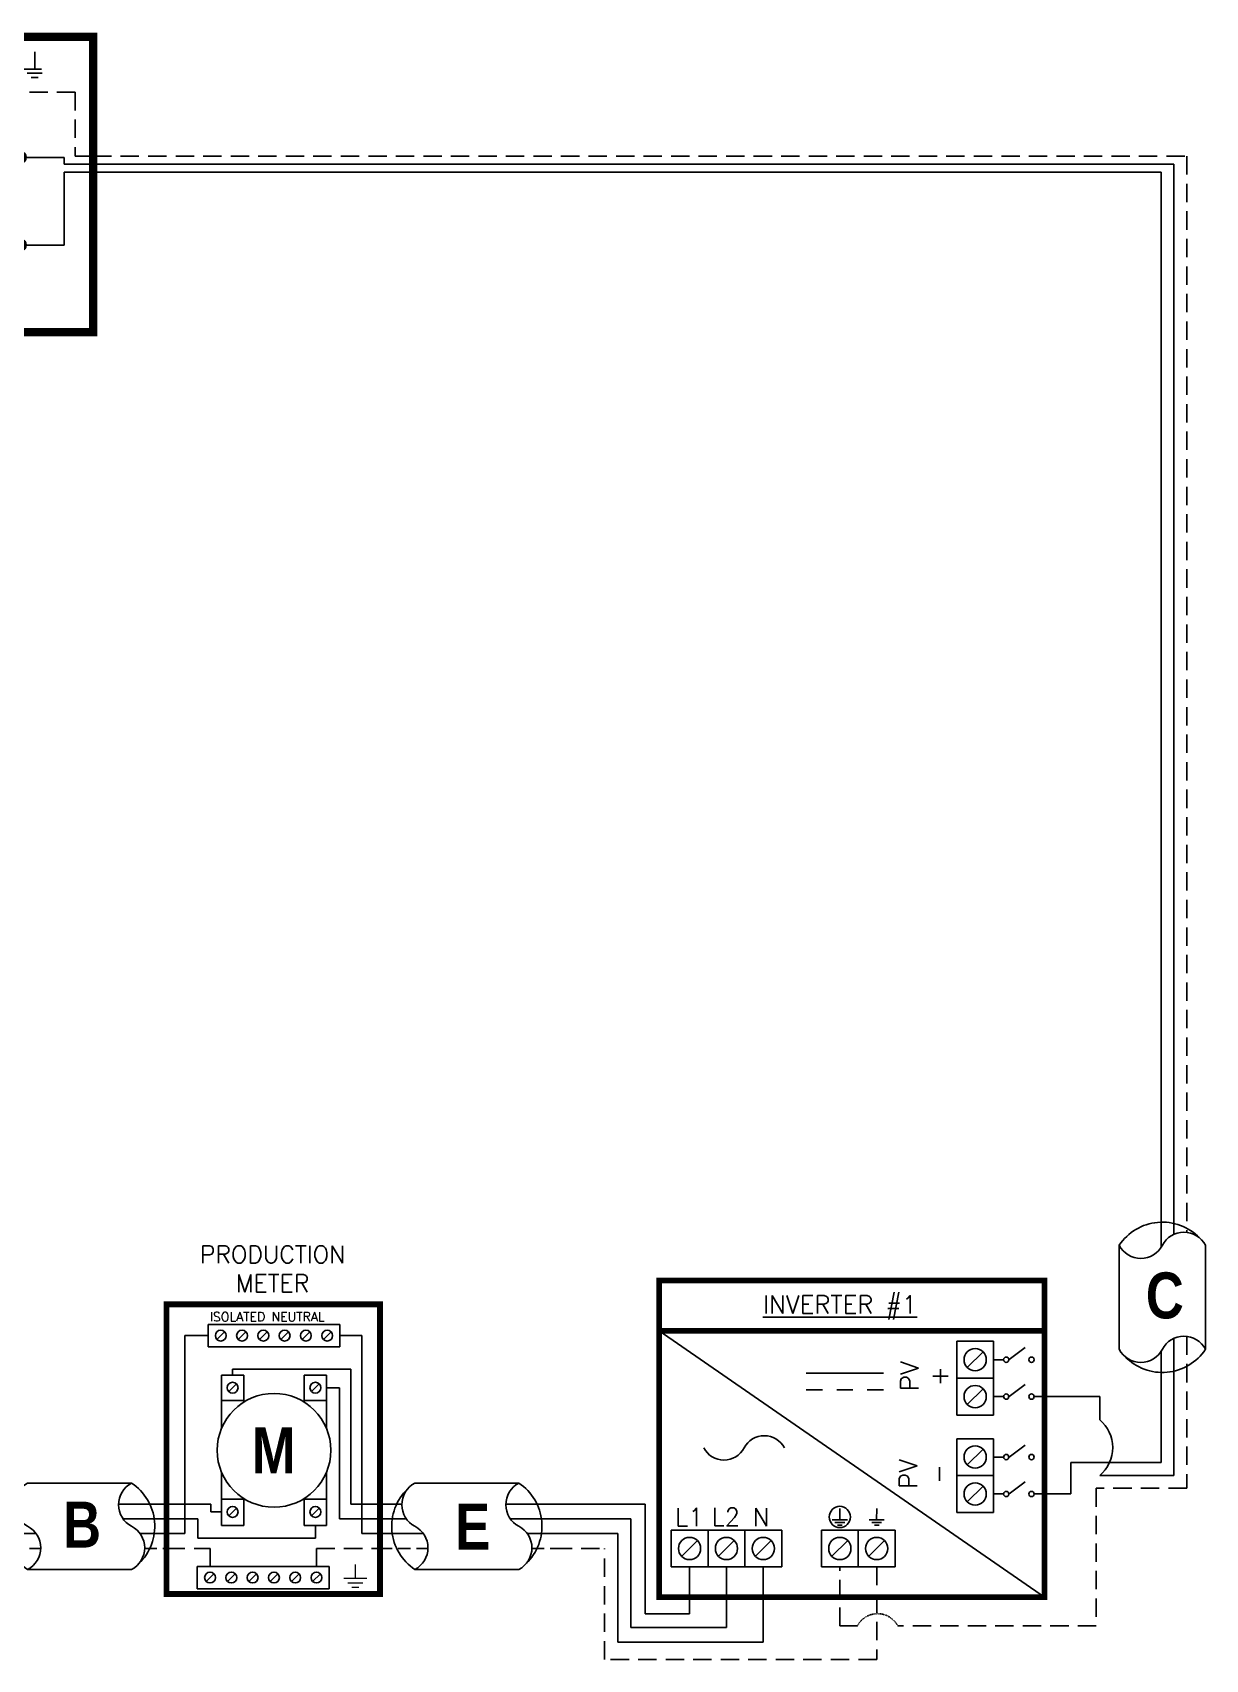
# Model space of a CAD drawing. Header units: feet. Extents: x 6863 to 7633, y 21610 to 22158.
# Drawn here: x 7378.3 to 7618, y 21816.3 to 22148.6 of the extents above; entities that cross this region are included whole.
import ezdxf

# ---------------------------------------------------------------- set-up
doc = ezdxf.new("R2010")
doc.units = ezdxf.units.FT
doc.header["$MEASUREMENT"] = 0
doc.linetypes.add('HIDDEN', pattern=[0.375, 0.25, -0.125])
doc.styles.add('ONE LINE TXT', font='techb___.ttf')
doc.styles.get("Standard").update_dxf_attribs({"font": 'simplex.shx'})

# ---------------------------------------------------------------- blocks, each defined once
blk = doc.blocks.new('3stringCombiner')
at = {"linetype": 'Continuous'}
h = blk.add_hatch(color=7, dxfattribs=at)
h.dxf.hatch_style = 1
edge = h.paths.add_edge_path()
edge.add_arc((20.51, 41.65), 0.513, 0, 360)
h = blk.add_hatch(color=7, dxfattribs=at)
h.dxf.hatch_style = 1
edge = h.paths.add_edge_path()
edge.add_arc((32.29, 41.65), 0.513, 0, 360)
h = blk.add_hatch(color=254, dxfattribs=at)
h.dxf.hatch_style = 1
edge = h.paths.add_edge_path()
edge.add_arc((39.7, 35.69), 1.11, 0, 360)
h = blk.add_hatch(color=7, dxfattribs=at)
h.dxf.hatch_style = 1
edge = h.paths.add_edge_path()
edge.add_arc((20.51, 35.69), 0.513, 0, 360)
h = blk.add_hatch(color=7, dxfattribs=at)
h.dxf.hatch_style = 1
edge = h.paths.add_edge_path()
edge.add_arc((32.29, 35.69), 0.513, 0, 360)
h = blk.add_hatch(color=7, dxfattribs=at)
h.dxf.hatch_style = 1
edge = h.paths.add_edge_path()
edge.add_arc((20.51, 29.73), 0.513, 0, 360)
h = blk.add_hatch(color=7, dxfattribs=at)
h.dxf.hatch_style = 1
edge = h.paths.add_edge_path()
edge.add_arc((32.29, 29.73), 0.513, 0, 360)
h = blk.add_hatch(color=253, dxfattribs=at)
h.dxf.hatch_style = 1
edge = h.paths.add_edge_path()
edge.add_arc((20.51, 23.77), 0.513, 0, 360)
h = blk.add_hatch(color=253, dxfattribs=at)
h.dxf.hatch_style = 1
edge = h.paths.add_edge_path()
edge.add_arc((32.29, 23.77), 0.513, 0, 360)
h = blk.add_hatch(color=253, dxfattribs=at)
h.dxf.hatch_style = 1
edge = h.paths.add_edge_path()
edge.add_arc((20.51, 17.8), 0.513, 0, 360)
h = blk.add_hatch(color=253, dxfattribs=at)
h.dxf.hatch_style = 1
edge = h.paths.add_edge_path()
edge.add_arc((32.29, 17.8), 0.513, 0, 360)
h = blk.add_hatch(color=254, dxfattribs=at)
h.dxf.hatch_style = 1
edge = h.paths.add_edge_path()
edge.add_arc((39.7, 17.8), 1.11, 0, 360)
h = blk.add_hatch(color=253, dxfattribs=at)
h.dxf.hatch_style = 1
edge = h.paths.add_edge_path()
edge.add_arc((20.51, 11.84), 0.513, 0, 360)
h = blk.add_hatch(color=253, dxfattribs=at)
h.dxf.hatch_style = 1
edge = h.paths.add_edge_path()
edge.add_arc((32.29, 11.84), 0.513, 0, 360)
at = {"color": 1, "linetype": 'Continuous'}
for p, q in [((13.11, 52.12), (13.11, 56.66)), ((13.11, 56.66), (40.06, 56.66)), ((40.06, 56.66), (40.06, 52.12)), ((40.06, 52.12), (13.11, 52.12)), ((21.11, 40.47), (24.21, 40.81)), ((28.68, 41.3), (31.78, 41.65)), ((21.12, 34.51), (24.22, 34.85)), ((28.69, 35.34), (31.79, 35.69)), ((21.12, 28.54), (24.22, 28.89)), ((28.69, 29.38), (31.79, 29.73)), ((28.68, 23.42), (31.78, 23.77)), ((21.11, 22.58), (24.21, 22.93)), ((21.12, 16.62), (24.22, 16.97)), ((28.69, 17.46), (31.79, 17.8)), ((21.12, 10.66), (24.22, 11.01)), ((28.69, 11.5), (31.79, 11.84))]:
    blk.add_line(p, q, dxfattribs=at)
at = {"color": 4, "linetype": 'Continuous'}
for p, q in [((16.49, 55.18), (14.92, 53.6)), ((20.84, 55.18), (19.27, 53.6)), ((25.19, 55.18), (23.62, 53.6)), ((29.54, 55.18), (27.97, 53.6)), ((33.89, 55.18), (32.32, 53.6)), ((38.25, 55.18), (36.67, 53.6))]:
    blk.add_line(p, q, dxfattribs=at)
at = {"color": 92, "linetype": 'HIDDEN', "ltscale": 15}
for p, q in [((37.46, 49.04), (37.46, 52.12)), ((50.81, 49.04), (37.46, 49.04)), ((50.81, 49.04), (50.81, 35.92)), ((0, 35.92), (3.44, 35.92)), ((50.81, 35.92), (54.46, 35.92))]:
    blk.add_line(p, q, dxfattribs=at)
at = {"color": 7, "linetype": 'Continuous'}
for p, q in [((0, 33.3), (3.44, 33.3)), ((48.55, 35.69), (39.7, 35.69)), ((48.55, 34.31), (48.55, 35.69)), ((48.55, 34.31), (54.46, 34.31)), ((0, 28.06), (3.43, 28.06)), ((0, 22.81), (3.44, 22.81))]:
    blk.add_line(p, q, dxfattribs=at)
at = {"color": 253, "linetype": 'Continuous'}
for p, q in [((0, 30.68), (3.44, 30.68)), ((48.55, 32.71), (48.55, 17.8)), ((48.55, 32.71), (54.46, 32.71)), ((0, 25.43), (3.44, 25.43)), ((0, 20.19), (3.44, 20.19)), ((6.06, 20.19), (6.06, 11.84)), ((48.55, 17.8), (39.7, 17.8)), ((6.06, 11.84), (13.92, 11.84))]:
    blk.add_line(p, q, dxfattribs=at)
at = {"lineweight": 50, "const_width": 1.71}
blk.add_lwpolyline([(54.46, 0), (0, 0), (0, 60.34), (54.46, 60.34)], close=True, dxfattribs=at)
blk.add_lwpolyline([(54.46, 0), (0, 0), (0, 60.34), (54.46, 60.34)], close=True, dxfattribs=at)
at = {"color": 92, "linetype": 'HIDDEN', "ltscale": 15, "flags": 128}
for points in [[(42.53, 57.24), (42.53, 53.74)], [(40.18, 53.74), (44.87, 53.74)], [(3.44, 35.92), (3.44, 49.04), (15.71, 49.04), (15.71, 52.12)], [(44.05, 52.87), (41, 52.87)], [(43.24, 52.01), (41.81, 52.01)]]:
    blk.add_lwpolyline(points, dxfattribs=at)
at = {"color": 7, "linetype": 'Continuous', "flags": 128}
for points in [[(3.44, 33.3), (6.06, 33.3), (6.06, 41.65), (13.92, 41.65)], [(13.92, 41.65), (20.51, 41.65)], [(32.29, 41.65), (39.7, 41.65)], [(39.7, 41.65), (39.7, 29.73)], [(11.3, 29.73), (11.3, 35.69), (13.92, 35.69)], [(13.92, 35.69), (20.51, 35.69)], [(13.92, 35.69), (20.51, 35.69)], [(32.29, 35.69), (39.7, 35.69)], [(3.43, 28.06), (13.92, 28.06), (13.92, 29.73)], [(13.92, 29.73), (20.51, 29.73)], [(13.92, 29.73), (20.51, 29.73)], [(32.29, 29.73), (39.7, 29.73)], [(3.44, 22.81), (11.3, 22.81), (11.3, 23.77)]]:
    blk.add_lwpolyline(points, dxfattribs=at)
at = {"color": 253, "linetype": 'Continuous', "flags": 128}
for points in [[(3.44, 30.68), (8.68, 30.68), (8.68, 29.73)], [(3.44, 25.43), (13.92, 25.43), (13.92, 23.77)], [(13.92, 23.77), (20.51, 23.77)], [(13.92, 23.77), (20.51, 23.77)], [(32.29, 23.77), (39.7, 23.77)], [(39.7, 23.77), (39.7, 11.84)], [(6.06, 20.19), (3.44, 20.19)], [(8.68, 21.46), (8.68, 17.8), (13.92, 17.8)], [(13.92, 17.8), (20.51, 17.8)], [(13.92, 17.8), (20.51, 17.8)], [(32.29, 17.8), (39.7, 17.8)], [(13.92, 11.84), (20.51, 11.84)], [(32.29, 11.84), (39.7, 11.84)]]:
    blk.add_lwpolyline(points, dxfattribs=at)
at = {"color": 4, "linetype": 'Continuous'}
for centre in [(15.71, 54.39), (20.06, 54.39), (24.41, 54.39), (28.76, 54.39), (33.11, 54.39), (37.46, 54.39)]:
    blk.add_circle(centre, 1.11, dxfattribs=at)
at = {"color": 7, "linetype": 'Continuous'}
for centre, radius in [((20.51, 41.65), 0.513), ((32.29, 41.65), 0.513), ((39.7, 35.69), 1.11), ((39.7, 35.69), 1.11), ((20.51, 35.69), 0.513), ((32.29, 35.69), 0.513), ((20.51, 29.73), 0.513), ((32.29, 29.73), 0.513), ((39.7, 17.8), 1.11), ((39.7, 17.8), 1.11)]:
    blk.add_circle(centre, radius, dxfattribs=at)
at = {"color": 253, "linetype": 'Continuous'}
for centre in [(20.51, 23.77), (32.29, 23.77), (20.51, 17.8), (32.29, 17.8), (20.51, 11.84), (32.29, 11.84)]:
    blk.add_circle(centre, 0.513, dxfattribs=at)
blk.add_arc((12.9, 25.59), 5.91, 135.6055, 224.3945, dxfattribs=at)
at = {"color": 7, "linetype": 'Continuous'}
blk.add_arc((13.34, 26.75), 3.61, 124.3567, 235.6433, dxfattribs=at)
at = {"color": 1, "linetype": 'Continuous'}
for points in [[(24.21, 40.81), (24.72, 42.21), (26.59, 39.72), (27.74, 42.55), (28.68, 41.3)], [(24.22, 34.85), (24.73, 36.25), (26.6, 33.76), (27.76, 36.59), (28.69, 35.34)], [(24.22, 28.89), (24.73, 30.29), (26.6, 27.8), (27.76, 30.63), (28.69, 29.38)], [(24.21, 22.93), (24.72, 24.33), (26.59, 21.84), (27.74, 24.67), (28.68, 23.42)], [(24.22, 16.97), (24.73, 18.37), (26.6, 15.87), (27.76, 18.71), (28.69, 17.46)], [(24.22, 11.01), (24.73, 12.41), (26.6, 9.91), (27.76, 12.75), (28.69, 11.5)]]:
    blk.add_spline(points, degree=3, dxfattribs=at)
for p in [(22.67, 42.72), (22.68, 36.76), (22.68, 30.8), (22.67, 24.83), (22.68, 18.87), (22.68, 12.91)]:
    blk.add_text('20A', height=2.778, dxfattribs=at).set_placement(p)
at = {"color": 1, "insert": (26.91, 4.5), "char_height": 3.658, "attachment_point": 5}
blk.add_mtext_dynamic_manual_height_columns('COMBINER', width=1.1897, gutter_width=7.17, heights=[0], dxfattribs=at)
blk = doc.blocks.new('*U13')
at = {"color": 7, "linetype": 'Continuous'}
for p, q in [((-7.14, 13.31), (-28.39, 13.31)), ((-28.39, -4.31), (-7.14, -4.31))]:
    blk.add_line(p, q, dxfattribs=at)
at = {"color": 7}
for p, q in [((-35.53, 9), (-31.05, 9)), ((-9.81, 9), (0, 9))]:
    blk.add_line(p, q, dxfattribs=at)
at = {"color": 10}
for p, q in [((-35.53, 6), (-30.11, 6)), ((-8.87, 6), (0, 6))]:
    blk.add_line(p, q, dxfattribs=at)
at = {"color": 253}
for p, q in [((-35.53, 3), (-26.66, 3)), ((-5.41, 3), (0, 3))]:
    blk.add_line(p, q, dxfattribs=at)
at = {"color": 92, "linetype": 'HIDDEN', "ltscale": 10}
for p, q in [((-4.48, 0), (0, 0)), ((-35.53, 0), (-25.72, 0))]:
    blk.add_line(p, q, dxfattribs=at)
at = {"linetype": 'Continuous'}
for centre, start, end in [((-26.08, 8.91), 117.6639, 242.3361), ((-4.83, 8.91), 117.6639, 242.3361), ((-30.7, 0.09), 297.6639, 62.3361), ((-9.45, 0.09), 297.6639, 62.3361)]:
    blk.add_arc(centre, 4.98, start, end, dxfattribs=at)
at = {"color": 7, "linetype": 'Continuous'}
for centre, start, end in [((-12.99, 4.5), 313.9732, 56.4265), ((-22.54, 4.5), 133.9732, 236.4265)]:
    blk.add_arc(centre, 10.58, start, end, dxfattribs=at)
blk = doc.blocks.new('productionMeter')
at = {"color": 253, "linetype": 'Continuous'}
for p, q in [((-39.9, 3), (-39.9, 43.45)), ((-39.9, 43.45), (-35.13, 43.45)), ((-3.71, 43.45), (-8.18, 43.45)), ((-3.71, 43.45), (-3.71, 3)), ((-43.61, 3), (-39.9, 3)), ((0, 3), (-3.71, 3))]:
    blk.add_line(p, q, dxfattribs=at)
at = {"color": 1, "linetype": 'Continuous'}
for p, q in [((-35.13, 41.18), (-35.13, 45.72)), ((-35.13, 45.72), (-8.18, 45.72)), ((-8.18, 45.72), (-8.18, 41.18)), ((-8.18, 41.18), (-35.13, 41.18)), ((-32.38, 35.4), (-32.38, 24.5)), ((-27.84, 35.4), (-32.38, 35.4)), ((-27.84, 29.86), (-27.84, 35.4)), ((-15.47, 29.86), (-15.47, 35.4)), ((-15.47, 35.4), (-10.93, 35.4)), ((-10.93, 35.4), (-10.93, 24.5)), ((-27.84, 30.21), (-32.38, 30.21)), ((-15.47, 30.21), (-10.93, 30.21)), ((-32.38, 15.55), (-32.38, 4.64)), ((-10.93, 15.55), (-10.93, 4.64)), ((-27.84, 10.04), (-32.38, 10.04)), ((-27.84, 4.64), (-27.84, 10.18)), ((-15.47, 4.64), (-15.47, 10.18)), ((-15.47, 10.04), (-10.93, 10.04)), ((-32.38, 4.64), (-27.84, 4.64)), ((-10.93, 4.64), (-15.47, 4.64)), ((-37.32, -8.24), (-37.32, -3.7)), ((-37.32, -3.7), (-10.37, -3.7)), ((-10.37, -3.7), (-10.37, -8.24)), ((-10.37, -8.24), (-37.32, -8.24))]:
    blk.add_line(p, q, dxfattribs=at)
at = {"color": 4, "linetype": 'Continuous'}
for p, q in [((-31.74, 44.23), (-33.32, 42.66)), ((-27.39, 44.23), (-28.97, 42.66)), ((-23.04, 44.23), (-24.62, 42.66)), ((-18.69, 44.23), (-20.26, 42.66)), ((-14.34, 44.23), (-15.91, 42.66)), ((-9.99, 44.23), (-11.56, 42.66)), ((-29.33, 33.59), (-30.9, 32.02)), ((-12.41, 33.59), (-13.98, 32.02)), ((-29.33, 8.23), (-30.9, 6.66)), ((-12.41, 8.23), (-13.98, 6.66)), ((-33.93, -5.19), (-35.51, -6.76)), ((-29.58, -5.19), (-31.15, -6.76)), ((-25.23, -5.19), (-26.8, -6.76)), ((-20.88, -5.19), (-22.45, -6.76)), ((-16.53, -5.19), (-18.1, -6.76)), ((-12.18, -5.19), (-13.75, -6.76))]:
    blk.add_line(p, q, dxfattribs=at)
at = {"color": 7}
for p, q in [((-30.11, 35.4), (-30.11, 36.59)), ((-30.11, 36.59), (-5.98, 36.59)), ((-5.98, 36.59), (-5.98, 9)), ((-43.61, 9), (-34.54, 9)), ((-34.54, 7.44), (-34.54, 9)), ((-32.38, 7.44), (-34.54, 7.44)), ((0, 9), (-5.98, 9))]:
    blk.add_line(p, q, dxfattribs=at)
at = {"color": 10, "linetype": 'Continuous'}
for p, q in [((-10.93, 32.81), (-8.25, 32.81)), ((-8.25, 32.81), (-8.25, 6)), ((-43.61, 6), (-37.24, 6)), ((-37.24, 6), (-37.24, 2.05)), ((-13.2, 2.05), (-13.2, 4.64)), ((0, 6), (-8.25, 6)), ((-37.24, 2.05), (-13.2, 2.05))]:
    blk.add_line(p, q, dxfattribs=at)
at = {"color": 92, "linetype": 'HIDDEN', "ltscale": 15}
for p, q in [((-43.61, 0), (-34.72, 0)), ((-12.97, 0), (-12.97, -3.7)), ((-12.97, 0), (0, 0)), ((-34.72, 0), (-34.72, -3.7))]:
    blk.add_line(p, q, dxfattribs=at)
at = {"lineweight": 50, "const_width": 1.19}
blk.add_lwpolyline([(-43.61, -9.34), (-43.61, 49.84), (0, 49.84), (0, -9.34)], close=True, dxfattribs=at)
at = {"color": 92, "linetype": 'Continuous', "lineweight": 5, "ltscale": 0.05, "flags": 128}
for points in [[(-2.7, -6.18), (-7.38, -6.18)], [(-5.04, -3.33), (-5.04, -6.18)], [(-6.57, -7.05), (-3.51, -7.05)], [(-5.76, -7.91), (-4.32, -7.91)]]:
    blk.add_lwpolyline(points, dxfattribs=at)
at = {"color": 4, "linetype": 'Continuous'}
for centre in [(-32.53, 43.45), (-28.18, 43.45), (-23.83, 43.45), (-19.48, 43.45), (-15.13, 43.45), (-10.78, 43.45), (-30.11, 32.81), (-13.2, 32.81), (-30.11, 7.44), (-13.2, 7.44), (-34.72, -5.97), (-30.37, -5.97), (-26.02, -5.97), (-21.67, -5.97), (-17.32, -5.97), (-12.97, -5.97)]:
    blk.add_circle(centre, 1.11, dxfattribs=at)
at = {"linetype": 'Continuous'}
blk.add_circle((-21.65, 20.02), 11.62, dxfattribs=at)
at = {"color": 4, "linetype": 'Continuous'}
blk.add_text('ISOLATED NEUTRAL', height=1.8743, dxfattribs=at).set_placement((-34.77, 46.37))
at = {"color": 253, "linetype": 'Continuous', "style": 'ONE LINE TXT'}
blk.add_text('M', height=9.38, dxfattribs=at).set_placement((-26.21, 15.31))
at = {"color": 1, "insert": (-21.93, 57.08), "char_height": 3.5433, "attachment_point": 5}
blk.add_mtext_dynamic_manual_height_columns('PRODUCTION METER', width=1.3203, gutter_width=7.17, heights=[0], dxfattribs=at)
blk = doc.blocks.new('*U17')
at = {"color": 7}
blk.add_blockref('productionMeter', (0, 0), dxfattribs=at)

msp = doc.modelspace()

# ---------------------------------------------------------------- linework, layer by layer
at = {"color": 92, "linetype": 'HIDDEN', "ltscale": 15}
for p, q in [((7390.65, 22123.34), (7614.16, 22123.34)), ((7614.16, 22123.34), (7614.16, 21903.53)), ((7614.16, 21882.28), (7614.16, 21851.26)), ((7614.16, 21851.26), (7595.66, 21851.26)), ((7595.66, 21851.26), (7595.66, 21823.17)), ((7484.8, 21839), (7495.15, 21839)), ((7495.15, 21816.3), (7495.15, 21839)), ((7543.26, 21823.17), (7543.26, 21835.21)), ((7550.8, 21835.21), (7550.8, 21816.3)), ((7543.26, 21823.17), (7546.86, 21823.17)), ((7595.66, 21823.17), (7555.1, 21823.17)), ((7550.8, 21816.3), (7495.15, 21816.3))]:
    msp.add_line(p, q, dxfattribs=at)
at = {"color": 7, "linetype": 'Continuous'}
for p, q in [((7390.65, 22121.73), (7611.54, 22121.73)), ((7611.54, 22121.73), (7611.54, 21903.12)), ((7600.37, 21900.9), (7600.37, 21879.65)), ((7617.99, 21879.65), (7617.99, 21900.9)), ((7585.11, 21829.04), (7506.34, 21883.41)), ((7611.54, 21881.88), (7611.54, 21853.88)), ((7552.16, 21874.81), (7536.39, 21874.81)), ((7539.69, 21871.4), (7536.39, 21871.4)), ((7545.92, 21871.4), (7542.63, 21871.4)), ((7552.16, 21871.4), (7548.87, 21871.4)), ((7596.37, 21870), (7582.97, 21870)), ((7596.37, 21865.27), (7596.37, 21870)), ((7611.54, 21853.88), (7596.37, 21853.88)), ((7484.8, 21848), (7503.5, 21848)), ((7503.5, 21848), (7503.5, 21825.62)), ((7512.55, 21835.21), (7512.55, 21825.62)), ((7512.55, 21825.62), (7503.5, 21825.62))]:
    msp.add_line(p, q, dxfattribs=at)
at = {"color": 253, "linetype": 'Continuous'}
for p, q in [((7390.65, 22120.12), (7608.92, 22120.12)), ((7608.92, 22120.12), (7608.92, 21900.46)), ((7608.92, 21879.21), (7608.92, 21856.5)), ((7608.92, 21856.5), (7590.46, 21856.5)), ((7590.46, 21856.5), (7590.46, 21850.1)), ((7590.46, 21850.1), (7582.97, 21850.1)), ((7484.8, 21842), (7497.89, 21842)), ((7497.89, 21819.84), (7497.89, 21842)), ((7527.62, 21835.21), (7527.62, 21819.84)), ((7527.62, 21819.84), (7497.89, 21819.84))]:
    msp.add_line(p, q, dxfattribs=at)
at = {"color": 1, "linetype": 'Continuous'}
for p, q in [((7567.15, 21866.23), (7567.15, 21881.3)), ((7567.15, 21881.3), (7574.69, 21881.3)), ((7567.15, 21866.23), (7567.15, 21881.3)), ((7574.69, 21881.3), (7574.69, 21866.23)), ((7574.69, 21881.3), (7574.69, 21873.76)), ((7581.12, 21879.99), (7577.85, 21877.55)), ((7574.69, 21877.53), (7576.73, 21877.53)), ((7574.69, 21873.76), (7567.15, 21873.76)), ((7581.12, 21872.46), (7577.85, 21870.02)), ((7574.69, 21870), (7576.73, 21870)), ((7574.69, 21866.23), (7567.15, 21866.23)), ((7567.15, 21846.33), (7567.15, 21861.4)), ((7567.15, 21861.4), (7574.69, 21861.4)), ((7574.69, 21861.4), (7574.69, 21853.87)), ((7581.12, 21860.1), (7577.85, 21857.65)), ((7574.69, 21857.64), (7576.73, 21857.64)), ((7574.69, 21853.87), (7567.15, 21853.87)), ((7574.69, 21853.87), (7574.69, 21846.33)), ((7581.12, 21852.56), (7577.85, 21850.12)), ((7574.69, 21850.1), (7576.73, 21850.1)), ((7574.69, 21846.33), (7567.15, 21846.33)), ((7508.79, 21842.74), (7523.86, 21842.74)), ((7508.79, 21835.21), (7508.79, 21842.74)), ((7508.79, 21842.74), (7516.32, 21842.74)), ((7516.32, 21842.74), (7516.32, 21835.21)), ((7523.86, 21842.74), (7523.86, 21835.21)), ((7523.86, 21842.74), (7531.39, 21842.74)), ((7531.39, 21842.74), (7531.39, 21835.21)), ((7539.49, 21842.74), (7554.56, 21842.74)), ((7539.49, 21835.21), (7539.49, 21842.74)), ((7539.49, 21842.74), (7547.03, 21842.74)), ((7547.03, 21842.74), (7547.03, 21835.21)), ((7554.56, 21842.74), (7554.56, 21835.21)), ((7523.86, 21835.21), (7508.79, 21835.21)), ((7523.86, 21835.21), (7531.39, 21835.21)), ((7554.56, 21835.21), (7539.49, 21835.21))]:
    msp.add_line(p, q, dxfattribs=at)
at = {"color": 4, "linetype": 'Continuous'}
for p, q in [((7572.53, 21879.14), (7569.31, 21875.92)), ((7572.53, 21871.6), (7569.31, 21868.39)), ((7572.53, 21859.24), (7569.31, 21856.03)), ((7572.53, 21851.71), (7569.31, 21848.49)), ((7514.16, 21840.58), (7510.95, 21837.37)), ((7521.7, 21840.58), (7518.48, 21837.37)), ((7529.23, 21840.58), (7526.02, 21837.37)), ((7544.87, 21840.58), (7541.65, 21837.37)), ((7552.4, 21840.58), (7549.19, 21837.37))]:
    msp.add_line(p, q, dxfattribs=at)
at = {"color": 10, "linetype": 'Continuous'}
for p, q in [((7484.8, 21845), (7500.56, 21845)), ((7500.56, 21845), (7500.56, 21822.81)), ((7520.09, 21835.21), (7520.09, 21822.81)), ((7520.09, 21822.81), (7500.56, 21822.81))]:
    msp.add_line(p, q, dxfattribs=at)
at = {"color": 7, "lineweight": 50, "const_width": 1.19}
msp.add_lwpolyline([(7506.34, 21829.04), (7506.34, 21893.7), (7585.11, 21893.7), (7585.11, 21829.04)], close=True, dxfattribs=at)
at = {"lineweight": 50, "const_width": 1.19}
msp.add_lwpolyline([(7506.34, 21883.41), (7506.34, 21893.7), (7585.11, 21893.7), (7585.11, 21883.41)], close=True, dxfattribs=at)
at = {"color": 92, "linetype": 'Continuous', "flags": 128}
for points in [[(7543.26, 21847.15), (7543.26, 21844.85)], [(7550.8, 21847.15), (7550.79, 21844.85)], [(7541.72, 21844.85), (7544.8, 21844.85)], [(7544.26, 21844.28), (7542.26, 21844.28)], [(7543.73, 21843.71), (7542.79, 21843.71)], [(7549.26, 21844.85), (7552.33, 21844.85)], [(7551.8, 21844.28), (7549.79, 21844.28)], [(7551.27, 21843.71), (7550.32, 21843.71)]]:
    msp.add_lwpolyline(points, dxfattribs=at)
at = {"color": 4, "linetype": 'Continuous'}
for centre in [(7570.92, 21877.53), (7570.92, 21870), (7570.92, 21857.64), (7570.92, 21850.1), (7512.55, 21838.97), (7520.09, 21838.97), (7527.62, 21838.97), (7543.26, 21838.97), (7550.8, 21838.97)]:
    msp.add_circle(centre, 2.27, dxfattribs=at)
at = {"color": 1, "linetype": 'Continuous'}
for centre in [(7577.27, 21877.53), (7582.43, 21877.53), (7577.27, 21870), (7582.43, 21870), (7577.27, 21857.64), (7582.43, 21857.64), (7577.27, 21850.1), (7582.43, 21850.1)]:
    msp.add_circle(centre, 0.541, dxfattribs=at)
at = {"color": 92, "linetype": 'Continuous'}
msp.add_circle((7543.26, 21845.41), 2.17, dxfattribs=at)
at = {"color": 7, "linetype": 'Continuous'}
for centre, start, end in [((7609.18, 21895.05), 43.9732, 146.4265), ((7609.18, 21885.5), 223.9732, 326.4265)]:
    msp.add_arc(centre, 10.58, start, end, dxfattribs=at)
at = {"linetype": 'Continuous'}
for centre, radius, start, end in [((7613.59, 21898.59), 4.98, 27.6639, 152.3361), ((7604.77, 21903.21), 4.98, 207.6639, 332.3361), ((7613.59, 21877.34), 4.98, 27.6639, 152.3361), ((7604.77, 21881.96), 4.98, 207.6639, 332.3361), ((7591.6, 21859.58), 7.43, 309.9338, 50.0662), ((7519.57, 21861.67), 4.65, 207.6639, 332.3361), ((7527.81, 21857.36), 4.65, 27.6639, 152.3361)]:
    msp.add_arc(centre, radius, start, end, dxfattribs=at)
at = {"color": 92, "linetype": 'HIDDEN', "ltscale": 0.3}
msp.add_arc((7550.98, 21821.01), 4.65, 27.6639, 152.3361, dxfattribs=at)

# ---------------------------------------------------------------- block references
at = {"color": 7}
for name, p in [('3stringCombiner', (7336.19, 22087.41)), ('*U17', (7449.27, 21839)), ('*U13', (7405.66, 21839)), ('*U13', (7484.8, 21839))]:
    msp.add_blockref(name, p, dxfattribs=at)

# ---------------------------------------------------------------- texts
at = {"color": 1, "linetype": 'Continuous'}
msp.add_text('%%UINVERTER #1', height=3.6576, dxfattribs=at).set_placement((7527.55, 21886.96))
at = {"color": 1, "linetype": 'Continuous', "char_height": 9.3833, "attachment_point": 1, "style": 'ONE LINE TXT'}
for s, insert in [('{\\W1;\\C256;C}', (7605.8, 21895.35)), ('{\\W1;\\C256;B}', (7384.51, 21848.54)), ('{\\W1;\\C256;E}', (7464.65, 21848.13))]:
    msp.add_mtext_dynamic_manual_height_columns(s, width=0.1385, gutter_width=2.13, heights=[0], dxfattribs=dict(at, insert=insert))
at = {"color": 1, "char_height": 3.658, "attachment_point": 5, "rotation": 90}
for s, width, insert in [('PV +', 2.8378, (7560.53, 21874.17)), ('PV -', 2.8013, (7560.3, 21854.2))]:
    msp.add_mtext_dynamic_manual_height_columns(s, width=width, gutter_width=0.75, heights=[0], dxfattribs=dict(at, insert=insert))
at = {"color": 1, "attachment_point": 5}
for s, insert, char_height in [('L1', (7512.5, 21845.38), 3.658), ('L2', (7519.96, 21845.41), 3.658), ('N', (7527.21, 21845.36), 3.66)]:
    msp.add_mtext_dynamic_manual_height_columns(s, width=0.1481, gutter_width=0.75, heights=[0], dxfattribs=dict(at, insert=insert, char_height=char_height))

doc.saveas('drawing.dxf')
